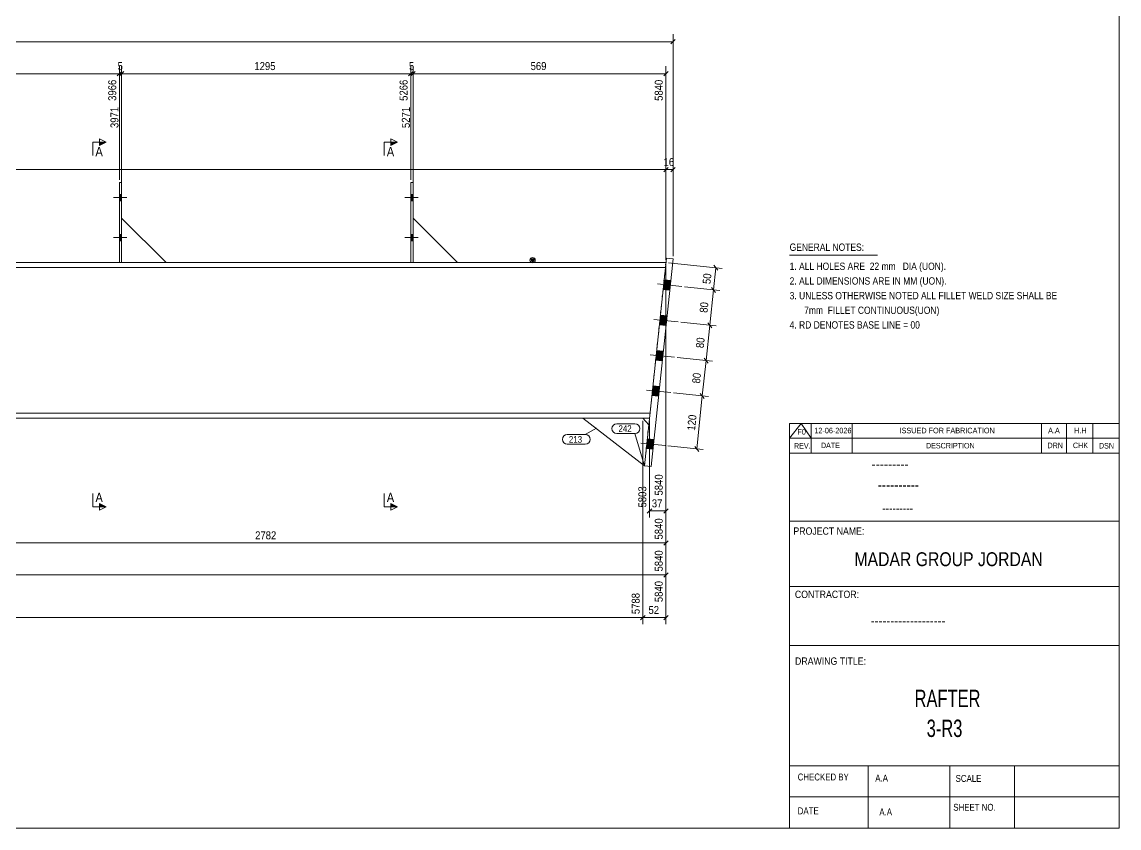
# Model space of a CAD drawing. Header units: millimetres. Extents: x 2 to 825, y 1 to 579.
# Drawn here: x 413.7 to 825, y 5 to 307.3 of the extents above; entities that cross this region are included whole.
import ezdxf

# ---------------------------------------------------------------- set-up
doc = ezdxf.new("R2010")
doc.units = ezdxf.units.MM
doc.linetypes.add('XKITLINE00', pattern=[0])
doc.linetypes.add('XKITLINE01', pattern=[4, 1, -1, 1, -1])
for name, color, linetype, lineweight in [('Bolt', 3, 'Continuous', 0), ('Dimensions', 7, 'Continuous', 0), ('DrawingSheet', 5, 'Continuous', 0), ('OtherObjectType', 7, 'Continuous', 0), ('Part', 2, 'Continuous', 0), ('PartMark', 7, 'Continuous', 0), ('Section', 6, 'Continuous', 0)]:
    doc.layers.add(name, color=color, linetype=linetype, lineweight=lineweight)
doc.styles.add('@ARIAL_UNICODE_MS_BOLD', font='ARIAL.TTF')
doc.styles.add('ARIAL', font='ARIAL.TTF')
doc.styles.add('ARIAL_NARROW', font='ARIALN.TTF')
doc.styles.add('COMIC_SANS_MS_BOLD', font='COMICBD.TTF')
doc.styles.add('SWIS721_EX_BT', font='ARIAL.TTF')
doc.styles.add('SWISSE', font='ARIAL.TTF')

# ---------------------------------------------------------------- blocks, each defined once
blk = doc.blocks.new('*A3')
at = {"layer": 'Bolt'}
for points in [[(559.48, 242.6), (560.32, 242.6), (560.32, 240.27), (559.48, 240.27)], [(559.48, 242.6), (560.32, 242.6), (560.32, 240.27), (559.48, 240.27)], [(559.48, 227.6), (560.32, 227.6), (560.32, 225.27), (559.48, 225.27)], [(559.48, 227.6), (560.32, 227.6), (560.32, 225.27), (559.48, 225.27)]]:
    blk.add_hatch(color=3, dxfattribs=at).paths.add_polyline_path(points, flags=17)
at = {"layer": 'Bolt', "color": 3, "linetype": 'XKITLINE00', "lineweight": 0}
for p, q in [((562.25, 241.43), (557.25, 241.43)), ((562.25, 241.43), (557.25, 241.43)), ((560.32, 242.6), (559.48, 242.6)), ((560.32, 242.6), (559.48, 242.6)), ((560.32, 240.27), (559.48, 240.27)), ((560.32, 240.27), (559.48, 240.27)), ((562.25, 226.43), (557.25, 226.43)), ((562.25, 226.43), (557.25, 226.43)), ((560.32, 227.6), (559.48, 227.6)), ((560.32, 227.6), (559.48, 227.6)), ((560.32, 225.27), (559.48, 225.27)), ((560.32, 225.27), (559.48, 225.27))]:
    blk.add_line(p, q, dxfattribs=at)
blk = doc.blocks.new('*A4')
at = {"layer": 'Bolt'}
for points in [[(450.25, 242.6), (451.08, 242.6), (451.08, 240.27), (450.25, 240.27)], [(450.25, 242.6), (451.08, 242.6), (451.08, 240.27), (450.25, 240.27)], [(450.25, 227.6), (451.08, 227.6), (451.08, 225.27), (450.25, 225.27)], [(450.25, 227.6), (451.08, 227.6), (451.08, 225.27), (450.25, 225.27)]]:
    blk.add_hatch(color=3, dxfattribs=at).paths.add_polyline_path(points, flags=17)
at = {"layer": 'Bolt', "color": 3, "linetype": 'XKITLINE00', "lineweight": 0}
for p, q in [((453.02, 241.43), (448.02, 241.43)), ((453.02, 241.43), (448.02, 241.43)), ((451.08, 242.6), (450.25, 242.6)), ((451.08, 242.6), (450.25, 242.6)), ((451.08, 240.27), (450.25, 240.27)), ((451.08, 240.27), (450.25, 240.27)), ((453.02, 226.43), (448.02, 226.43)), ((453.02, 226.43), (448.02, 226.43)), ((451.08, 227.6), (450.25, 227.6)), ((451.08, 227.6), (450.25, 227.6)), ((451.08, 225.27), (450.25, 225.27)), ((451.08, 225.27), (450.25, 225.27))]:
    blk.add_line(p, q, dxfattribs=at)
blk = doc.blocks.new('*A8')
at = {"layer": 'Bolt'}
for points in [[(656.55, 206.73), (654.06, 206.99), (654.45, 210.63), (656.93, 210.37)], [(656.55, 206.73), (654.06, 206.99), (654.45, 210.63), (656.93, 210.37)], [(655.15, 193.47), (652.66, 193.73), (653.05, 197.37), (655.53, 197.11)], [(655.15, 193.47), (652.66, 193.73), (653.05, 197.37), (655.53, 197.11)], [(653.75, 180.21), (651.26, 180.47), (651.65, 184.12), (654.14, 183.85)], [(653.75, 180.21), (651.26, 180.47), (651.65, 184.12), (654.14, 183.85)], [(652.35, 166.95), (649.87, 167.21), (650.25, 170.86), (652.74, 170.59)], [(652.35, 166.95), (649.87, 167.21), (650.25, 170.86), (652.74, 170.59)], [(650.25, 147.06), (647.77, 147.32), (648.15, 150.97), (650.64, 150.7)], [(650.25, 147.06), (647.77, 147.32), (648.15, 150.97), (650.64, 150.7)]]:
    blk.add_hatch(color=3, dxfattribs=at).paths.add_polyline_path(points, flags=17)
at = {"layer": 'Bolt', "color": 3, "linetype": 'XKITLINE00', "lineweight": 0}
for p, q in [((656.93, 210.37), (654.45, 210.63)), ((656.93, 210.37), (654.45, 210.63)), ((661.13, 208.09), (652.02, 209.05)), ((661.13, 208.09), (652.02, 209.05)), ((656.55, 206.73), (654.06, 206.99)), ((656.55, 206.73), (654.06, 206.99)), ((659.73, 194.83), (650.62, 195.79)), ((659.73, 194.83), (650.62, 195.79)), ((655.15, 193.47), (652.66, 193.73)), ((655.15, 193.47), (652.66, 193.73)), ((655.53, 197.11), (653.05, 197.37)), ((655.53, 197.11), (653.05, 197.37)), ((658.34, 181.57), (649.22, 182.53)), ((658.34, 181.57), (649.22, 182.53)), ((654.14, 183.85), (651.65, 184.12)), ((654.14, 183.85), (651.65, 184.12)), ((653.75, 180.21), (651.26, 180.47)), ((653.75, 180.21), (651.26, 180.47)), ((656.94, 168.31), (647.82, 169.27)), ((656.94, 168.31), (647.82, 169.27)), ((652.74, 170.59), (650.25, 170.86)), ((652.74, 170.59), (650.25, 170.86)), ((652.35, 166.95), (649.87, 167.21)), ((652.35, 166.95), (649.87, 167.21)), ((654.84, 148.42), (645.72, 149.38)), ((654.84, 148.42), (645.72, 149.38)), ((650.64, 150.7), (648.15, 150.97)), ((650.64, 150.7), (648.15, 150.97)), ((650.25, 147.06), (647.77, 147.32)), ((650.25, 147.06), (647.77, 147.32))]:
    blk.add_line(p, q, dxfattribs=at)
blk = doc.blocks.new('*A11')
at = {"layer": 'Part'}
blk.add_hatch(color=2, dxfattribs=at).paths.add_polyline_path([(604.33, 218.5), (605.93, 218.5), (605.13, 217.1)], flags=17)
at = {"layer": 'Part', "color": 2, "linetype": 'XKITLINE00', "lineweight": 0}
for p, q in [((605.13, 217.1), (604.33, 218.5)), ((604.33, 218.5), (605.93, 218.5)), ((605.93, 218.5), (605.13, 217.1)), ((512.75, 217.1), (403.62, 217.1)), ((512.75, 215.27), (403.62, 215.27)), ((655.13, 217.1), (512.85, 217.1)), ((654.94, 215.27), (512.85, 215.27)), ((512.75, 160.6), (403.62, 160.6)), ((649.17, 160.6), (512.85, 160.6)), ((512.75, 158.77), (403.62, 158.77)), ((648.98, 158.77), (512.85, 158.77))]:
    blk.add_line(p, q, dxfattribs=at)
at = {"layer": 'Part', "color": 7, "linetype": 'XKITLINE01', "lineweight": 0}
blk.add_line((655.13, 217.1), (648.98, 158.77), dxfattribs=at)
at = {"layer": 'Part', "color": 2, "linetype": 'XKITLINE00', "lineweight": 0}
blk.add_circle((605.13, 218), 1, dxfattribs=at)
blk = doc.blocks.new('*A14')
at = {"layer": 'Part', "color": 2, "linetype": 'XKITLINE00', "lineweight": 0}
for p, q in [((559.48, 247.1), (560.32, 247.1)), ((559.48, 247.1), (559.48, 217.1)), ((560.32, 247.1), (560.32, 217.1))]:
    blk.add_line(p, q, dxfattribs=at)
at = {"layer": 'Part', "color": 7, "linetype": 'XKITLINE01', "lineweight": 0}
blk.add_line((560.32, 217.1), (559.48, 217.1), dxfattribs=at)
blk = doc.blocks.new('*A15')
at = {"layer": 'Part', "color": 2, "linetype": 'XKITLINE00', "lineweight": 0}
blk.add_line((576.98, 217.1), (560.32, 233.77), dxfattribs=at)
at = {"layer": 'Part', "color": 7, "linetype": 'XKITLINE01', "lineweight": 0}
for p, q in [((560.32, 233.77), (560.32, 217.1)), ((560.32, 217.1), (576.98, 217.1))]:
    blk.add_line(p, q, dxfattribs=at)
blk = doc.blocks.new('*A16')
at = {"layer": 'Part', "color": 2, "linetype": 'XKITLINE00', "lineweight": 0}
for p, q in [((450.25, 247.1), (451.08, 247.1)), ((450.25, 247.1), (450.25, 217.1)), ((451.08, 247.1), (451.08, 217.1))]:
    blk.add_line(p, q, dxfattribs=at)
at = {"layer": 'Part', "color": 7, "linetype": 'XKITLINE01', "lineweight": 0}
blk.add_line((451.08, 217.1), (450.25, 217.1), dxfattribs=at)
blk = doc.blocks.new('*A17')
at = {"layer": 'Part', "color": 2, "linetype": 'XKITLINE00', "lineweight": 0}
blk.add_line((467.75, 217.1), (451.08, 233.77), dxfattribs=at)
at = {"layer": 'Part', "color": 7, "linetype": 'XKITLINE01', "lineweight": 0}
for p, q in [((451.08, 233.77), (451.08, 217.1)), ((451.08, 217.1), (467.75, 217.1))]:
    blk.add_line(p, q, dxfattribs=at)
blk = doc.blocks.new('*A24')
at = {"layer": 'Part', "color": 2, "linetype": 'XKITLINE00', "lineweight": 0}
for p, q in [((655.3, 218.76), (647.09, 140.86)), ((649.57, 140.59), (657.79, 218.49)), ((657.79, 218.49), (655.3, 218.76)), ((647.09, 140.86), (649.57, 140.59))]:
    blk.add_line(p, q, dxfattribs=at)
blk = doc.blocks.new('*A27')
at = {"layer": 'Part', "color": 2, "linetype": 'XKITLINE00', "lineweight": 0}
for p, q in [((623.98, 158.77), (647.09, 140.86)), ((646.48, 158.77), (648.71, 156.28))]:
    blk.add_line(p, q, dxfattribs=at)
at = {"layer": 'Part', "color": 7, "linetype": 'XKITLINE01', "lineweight": 0}
for p, q in [((646.48, 158.77), (623.98, 158.77)), ((648.71, 156.28), (647.09, 140.86))]:
    blk.add_line(p, q, dxfattribs=at)
blk = doc.blocks.new('*A58')
at = {"layer": 'DrawingSheet', "color": 5, "linetype": 'XKITLINE00', "lineweight": 0}
for p, q in [((825, 5), (825, 579)), ((5, 5), (825, 5))]:
    blk.add_line(p, q, dxfattribs=at)
blk = doc.blocks.new('*A60')
at = {"layer": 'OtherObjectType', "color": 7, "linetype": 'XKITLINE00', "lineweight": 0}
blk.add_line((701.5, 219.82), (734.5, 219.82), dxfattribs=at)
at = {"layer": 'OtherObjectType', "color": 7, "style": 'ARIAL_NARROW', "width": 1.008832}
for s, p in [('GENERAL NOTES:', (701.5, 221.47)), ('1. ALL HOLES ARE  22 mm   DIA (UON).', (701.5, 214.32)), ('2. ALL DIMENSIONS ARE IN MM (UON).', (701.5, 208.82)), ('3. UNLESS OTHERWISE NOTED ALL FILLET WELD SIZE SHALL BE', (701.5, 203.32)), ('7mm  FILLET CONTINUOUS(UON)', (706.95, 197.82)), ('4. RD DENOTES BASE LINE = 00', (701.5, 192.32))]:
    blk.add_text(s, height=2.75, dxfattribs=at).set_placement(p)
blk = doc.blocks.new('*A61')
at = {"layer": 'OtherObjectType', "color": 7, "linetype": 'XKITLINE00', "lineweight": 0}
for p, q in [((701.5, 156.76), (825, 156.76)), ((701.5, 151.21), (705.82, 156.76)), ((701.5, 151.21), (701.5, 156.76)), ((705.82, 156.76), (709.53, 151.21)), ((709.53, 151.21), (709.53, 156.76)), ((724.97, 151.21), (724.97, 156.76)), ((795.98, 151.21), (795.98, 156.76)), ((805.24, 151.21), (805.24, 156.76)), ((815.12, 151.21), (815.12, 156.76)), ((825, 151.21), (825, 156.76)), ((701.5, 151.21), (825, 151.21)), ((701.5, 145.65), (701.5, 151.21)), ((705.21, 151.21), (825, 151.21)), ((709.53, 145.65), (709.53, 151.21)), ((724.97, 145.65), (724.97, 151.21)), ((795.98, 145.65), (795.98, 151.21)), ((805.24, 145.65), (805.24, 151.21)), ((815.12, 145.65), (815.12, 151.21)), ((825, 145.65), (825, 151.21))]:
    blk.add_line(p, q, dxfattribs=at)
at = {"layer": 'OtherObjectType', "color": 7, "style": 'ARIAL_NARROW'}
for s, height, width, p in [('F0', 2.058, 1.008832, (704.4, 152.59)), ('12-06-2026', 2.058, 1.008832, (710.76, 153.06)), ('ISSUED FOR FABRICATION', 2.0583, 1.008832, (742.71, 153.06)), ('A.A', 2.058, 1.008832, (798.4, 153.06)), ('H.H', 2.058, 1.008832, (808.13, 153.06)), ('REV.', 2.058, 0.907949, (703.13, 147.31)), ('DATE', 2.058, 0.907949, (713.23, 147.5)), ('DESCRIPTION', 2.0583, 0.907949, (752.61, 147.39)), ('DRN', 2.058, 0.907949, (798.17, 147.47)), ('CHK', 2.058, 0.907949, (807.72, 147.5)), ('DSN', 2.058, 0.907949, (817.47, 147.35))]:
    blk.add_text(s, height=height, dxfattribs=dict(at, width=width)).set_placement(p)
blk = doc.blocks.new('*A63')
at = {"layer": 'OtherObjectType', "color": 2, "linetype": 'XKITLINE00', "lineweight": 0}
for p, q in [((701.5, 145.65), (825, 145.65)), ((701.5, 5), (701.5, 145.64)), ((824.98, 145.64), (825, 5)), ((825, 120.14), (701.5, 120.14)), ((701.5, 95.63), (825, 95.63)), ((825, 73.49), (701.5, 73.49)), ((825, 28.4), (701.5, 28.4)), ((730.94, 28.4), (730.94, 5)), ((761.62, 5), (761.62, 28.4)), ((785.75, 5), (785.75, 28.4)), ((825, 16.7), (701.5, 16.7)), ((825, 5), (701.5, 5))]:
    blk.add_line(p, q, dxfattribs=at)
at = {"layer": 'OtherObjectType', "color": 4, "style": '@ARIAL_UNICODE_MS_BOLD', "width": 0.85}
blk.add_text('---------', height=3.9, dxfattribs=at).set_placement((732.23, 139.59))
at = {"layer": 'OtherObjectType', "color": 7, "style": 'ARIAL', "width": 0.85}
for s, height, p in [('----------', 3.9, (734.56, 131.77)), ('---------', 3.25, (736.21, 123.31))]:
    blk.add_text(s, height=height, dxfattribs=at).set_placement(p)
at = {"layer": 'OtherObjectType', "color": 3, "width": 0.85}
for s, style, p in [('PROJECT NAME:', 'SWIS721_EX_BT', (702.92, 115.01)), ('CONTRACTOR:', 'SWISSE', (703.47, 91.27)), ('DRAWING TITLE:', 'SWIS721_EX_BT', (703.53, 66.24))]:
    blk.add_text(s, height=2.7618, dxfattribs=dict(at, style=style)).set_placement(p)
at = {"layer": 'OtherObjectType', "color": 7, "width": 0.85}
for s, height, p in [('MADAR GROUP JORDAN', 5.2, (725.79, 103.23)), ('CHECKED BY', 2.592, (704.53, 22.86)), ('A.A', 2.592, (733.61, 22.45)), ('SCALE', 2.592, (763.74, 22.33)), ('DATE', 2.592, (704.54, 10.16)), ('A.A', 2.592, (735.14, 9.76)), ('SHEET NO.', 2.592, (762.87, 11.49))]:
    blk.add_text(s, height=height, dxfattribs=at).set_placement(p)
at = {"layer": 'OtherObjectType', "color": 1}
for s, height, style, width, p in [('-------------------', 3.9, 'COMIC_SANS_MS_BOLD', 0.85, (731.87, 80.86)), ('RAFTER', 6.5, 'ARIAL', 0.68, (748.34, 50.37)), ('3-R3', 6.5, 'ARIAL', 0.68, (752.88, 39.17))]:
    blk.add_text(s, height=height, dxfattribs=dict(at, style=style, width=width)).set_placement(p)
blk = doc.blocks.new('*A66')
at = {"layer": 'Dimensions', "color": 7, "linetype": 'XKITLINE00', "lineweight": 0}
for p, q in [((660.73, 194.72), (673.94, 193.33)), ((670.15, 180.32), (671.55, 193.58)), ((670.8, 194.51), (672.31, 192.65)), ((659.33, 181.46), (672.54, 180.07)), ((669.4, 181.25), (670.91, 179.39))]:
    blk.add_line(p, q, dxfattribs=at)
at = {"layer": 'Dimensions', "color": 3}
for p in [(671.55, 193.58), (670.15, 180.32)]:
    blk.add_point(p, dxfattribs=at)
at = {"layer": 'Dimensions', "color": 3, "style": 'ARIAL', "width": 0.85}
blk.add_text('80', height=3, rotation=83.9784, dxfattribs=at).set_placement((669.28, 184.88))
blk = doc.blocks.new('*A67')
at = {"layer": 'Dimensions', "color": 7, "linetype": 'XKITLINE00', "lineweight": 0}
for p, q in [((662.13, 207.98), (675.34, 206.59)), ((671.55, 193.58), (672.95, 206.84)), ((672.2, 207.77), (673.71, 205.91)), ((660.73, 194.72), (673.94, 193.33)), ((670.8, 194.51), (672.31, 192.65))]:
    blk.add_line(p, q, dxfattribs=at)
at = {"layer": 'Dimensions', "color": 3}
for p in [(672.95, 206.84), (671.55, 193.58)]:
    blk.add_point(p, dxfattribs=at)
at = {"layer": 'Dimensions', "color": 3, "style": 'ARIAL', "width": 0.85}
blk.add_text('80', height=3, rotation=83.9784, dxfattribs=at).set_placement((670.68, 198.14))
blk = doc.blocks.new('*A68')
at = {"layer": 'Dimensions', "color": 7, "linetype": 'XKITLINE00', "lineweight": 0}
for p, q in [((656.12, 216.99), (676.21, 214.87)), ((672.95, 206.84), (673.83, 215.13)), ((673.07, 216.06), (674.58, 214.19)), ((662.13, 207.98), (675.34, 206.59)), ((672.2, 207.77), (673.71, 205.91))]:
    blk.add_line(p, q, dxfattribs=at)
at = {"layer": 'Dimensions', "color": 3}
for p in [(673.83, 215.13), (672.95, 206.84)]:
    blk.add_point(p, dxfattribs=at)
at = {"layer": 'Dimensions', "color": 3, "style": 'ARIAL', "width": 0.85}
blk.add_text('50', height=3, rotation=83.9784, dxfattribs=at).set_placement((671.81, 208.91))
blk = doc.blocks.new('*A75')
at = {"layer": 'Dimensions', "color": 7, "linetype": 'XKITLINE00', "lineweight": 0}
for p, q in [((655.13, 216.1), (655.13, 121.53)), ((648.98, 157.77), (648.98, 121.53)), ((649.82, 124.78), (648.13, 123.08)), ((648.98, 123.93), (655.13, 123.93)), ((655.98, 124.78), (654.28, 123.08))]:
    blk.add_line(p, q, dxfattribs=at)
at = {"layer": 'Dimensions', "color": 3}
for p in [(648.98, 123.93), (655.13, 123.93)]:
    blk.add_point(p, dxfattribs=at)
at = {"layer": 'Dimensions', "color": 3, "style": 'ARIAL', "width": 0.85}
for s, p in [('5840', (653.93, 129.73)), ('5803', (647.78, 125.23))]:
    blk.add_text(s, height=3, rotation=90.0002, dxfattribs=at).set_placement(p)
blk.add_text('37', height=3, dxfattribs=at).set_placement((649.83, 125.28))
blk = doc.blocks.new('*A77')
at = {"layer": 'PartMark', "color": 7, "linetype": 'XKITLINE00', "lineweight": 0}
for p, q in [((636.73, 156.66), (643.49, 156.66)), ((636.73, 152.96), (643.49, 152.96)), ((647.09, 140.86), (643.49, 152.96))]:
    blk.add_line(p, q, dxfattribs=at)
for centre, start, end in [((636.73, 154.81), 90, 270), ((643.49, 154.81), 270, 90)]:
    blk.add_arc(centre, 1.85, start, end, dxfattribs=at)
at = {"layer": 'PartMark', "color": 3, "style": 'ARIAL', "width": 0.85}
blk.add_text('242', height=2.5, dxfattribs=at).set_placement((637.33, 153.56))
blk = doc.blocks.new('*A78')
at = {"layer": 'PartMark', "color": 7, "linetype": 'XKITLINE00', "lineweight": 0}
for p, q in [((618.14, 152.62), (624.9, 152.62)), ((629.15, 155.01), (624.9, 152.62)), ((618.14, 148.92), (624.9, 148.92))]:
    blk.add_line(p, q, dxfattribs=at)
for centre, start, end in [((618.14, 150.77), 90, 270), ((624.9, 150.77), 270, 90)]:
    blk.add_arc(centre, 1.85, start, end, dxfattribs=at)
at = {"layer": 'PartMark', "color": 3, "style": 'ARIAL', "width": 0.85}
blk.add_text('213', height=2.5, dxfattribs=at).set_placement((618.74, 149.52))
blk = doc.blocks.new('*A84')
at = {"layer": 'Section'}
for points in [[(551.98, 262.21), (554.48, 262.21), (551.98, 260.96)], [(551.98, 126.73), (554.48, 125.48), (551.98, 125.48)]]:
    blk.add_hatch(color=3, dxfattribs=at).paths.add_polyline_path(points, flags=17)
at = {"layer": 'Section', "color": 3, "linetype": 'XKITLINE00', "lineweight": 0}
for p, q in [((551.98, 260.96), (551.98, 263.46)), ((551.98, 263.46), (554.48, 262.21)), ((554.48, 262.21), (551.98, 260.96)), ((554.48, 125.48), (551.98, 126.73)), ((551.98, 126.73), (551.98, 124.23)), ((554.48, 125.48), (551.98, 124.23))]:
    blk.add_line(p, q, dxfattribs=at)
at = {"layer": 'Section', "color": 1, "linetype": 'XKITLINE00', "lineweight": 0}
for p, q in [((549.48, 262.21), (549.48, 257.21)), ((549.48, 262.21), (554.48, 262.21)), ((549.48, 125.48), (549.48, 130.48)), ((549.48, 125.48), (554.48, 125.48))]:
    blk.add_line(p, q, dxfattribs=at)
at = {"layer": 'Section', "color": 7, "style": 'ARIAL', "width": 0.85}
for p in [(550.48, 256.96), (550.48, 127.23)]:
    blk.add_text('A', height=3.5, dxfattribs=at).set_placement(p)
blk = doc.blocks.new('*A86')
at = {"layer": 'Section'}
for points in [[(442.75, 262.21), (445.25, 262.21), (442.75, 260.96)], [(442.75, 126.73), (445.25, 125.48), (442.75, 125.48)]]:
    blk.add_hatch(color=3, dxfattribs=at).paths.add_polyline_path(points, flags=17)
at = {"layer": 'Section', "color": 3, "linetype": 'XKITLINE00', "lineweight": 0}
for p, q in [((442.75, 260.96), (442.75, 263.46)), ((442.75, 263.46), (445.25, 262.21)), ((445.25, 262.21), (442.75, 260.96)), ((445.25, 125.48), (442.75, 126.73)), ((442.75, 126.73), (442.75, 124.23)), ((445.25, 125.48), (442.75, 124.23))]:
    blk.add_line(p, q, dxfattribs=at)
at = {"layer": 'Section', "color": 1, "linetype": 'XKITLINE00', "lineweight": 0}
for p, q in [((440.25, 262.21), (440.25, 257.21)), ((440.25, 262.21), (445.25, 262.21)), ((440.25, 125.48), (440.25, 130.48)), ((440.25, 125.48), (445.25, 125.48))]:
    blk.add_line(p, q, dxfattribs=at)
at = {"layer": 'Section', "color": 7, "style": 'ARIAL', "width": 0.85}
for p in [(441.25, 256.96), (441.25, 127.23)]:
    blk.add_text('A', height=3.5, dxfattribs=at).set_placement(p)
blk = doc.blocks.new('*A89')
at = {"layer": 'Dimensions', "color": 7, "linetype": 'XKITLINE00', "lineweight": 0}
for p, q in [((658.64, 300.78), (656.94, 299.08)), ((657.79, 219.49), (657.79, 302.78)), ((56.45, 299.93), (657.79, 299.93))]:
    blk.add_line(p, q, dxfattribs=at)
at = {"layer": 'Dimensions', "color": 3}
blk.add_point((657.79, 299.93), dxfattribs=at)
blk = doc.blocks.new('*A90')
at = {"layer": 'Dimensions', "color": 7, "linetype": 'XKITLINE00', "lineweight": 0}
for p, q in [((56.45, 251.93), (655.13, 251.93)), ((655.98, 252.78), (654.28, 251.08)), ((655.13, 218.1), (655.13, 254.78))]:
    blk.add_line(p, q, dxfattribs=at)
at = {"layer": 'Dimensions', "color": 3}
blk.add_point((655.13, 251.93), dxfattribs=at)
blk = doc.blocks.new('*A91')
at = {"layer": 'Dimensions', "color": 7, "linetype": 'XKITLINE00', "lineweight": 0}
for p, q in [((655.98, 252.78), (654.28, 251.08)), ((655.13, 218.1), (655.13, 254.78)), ((655.13, 251.93), (657.79, 251.93)), ((658.64, 252.78), (656.94, 251.08)), ((657.79, 219.49), (657.79, 254.78))]:
    blk.add_line(p, q, dxfattribs=at)
at = {"layer": 'Dimensions', "color": 3}
for p in [(655.13, 251.93), (657.79, 251.93)]:
    blk.add_point(p, dxfattribs=at)
at = {"layer": 'Dimensions', "color": 3, "style": 'ARIAL', "width": 0.85}
blk.add_text('16', height=3, dxfattribs=at).set_placement((654.23, 253.28))
blk = doc.blocks.new('*A92')
at = {"layer": 'Dimensions', "color": 7, "linetype": 'XKITLINE00', "lineweight": 0}
for p, q in [((646.48, 157.77), (646.48, 81.53)), ((56.45, 83.93), (646.48, 83.93)), ((647.32, 84.78), (645.63, 83.08))]:
    blk.add_line(p, q, dxfattribs=at)
at = {"layer": 'Dimensions', "color": 3}
blk.add_point((646.48, 83.93), dxfattribs=at)
at = {"layer": 'Dimensions', "color": 3, "style": 'ARIAL', "width": 0.85}
blk.add_text('5788', height=3, rotation=90.0002, dxfattribs=at).set_placement((645.28, 85.23))
blk = doc.blocks.new('*A93')
at = {"layer": 'Dimensions', "color": 7, "linetype": 'XKITLINE00', "lineweight": 0}
for p, q in [((655.13, 216.1), (655.13, 81.53)), ((646.48, 157.77), (646.48, 81.53)), ((647.32, 84.78), (645.63, 83.08)), ((646.48, 83.93), (655.13, 83.93)), ((655.98, 84.78), (654.28, 83.08))]:
    blk.add_line(p, q, dxfattribs=at)
at = {"layer": 'Dimensions', "color": 3}
for p in [(646.48, 83.93), (655.13, 83.93)]:
    blk.add_point(p, dxfattribs=at)
at = {"layer": 'Dimensions', "color": 3, "style": 'ARIAL', "width": 0.85}
blk.add_text('5840', height=3, rotation=90.0002, dxfattribs=at).set_placement((653.93, 89.73))
blk.add_text('52', height=3, dxfattribs=at).set_placement((648.58, 85.28))
blk = doc.blocks.new('*A96')
at = {"layer": 'Dimensions', "color": 7, "linetype": 'XKITLINE00', "lineweight": 0}
for p, q in [((655.13, 216.1), (655.13, 97.53)), ((81.45, 99.93), (655.13, 99.93)), ((655.98, 100.78), (654.28, 99.08))]:
    blk.add_line(p, q, dxfattribs=at)
at = {"layer": 'Dimensions', "color": 3}
blk.add_point((655.13, 99.93), dxfattribs=at)
at = {"layer": 'Dimensions', "color": 3, "style": 'ARIAL', "width": 0.85}
blk.add_text('5840', height=3, rotation=90.0002, dxfattribs=at).set_placement((653.93, 101.23))
blk = doc.blocks.new('*A100')
at = {"layer": 'Dimensions', "color": 7, "linetype": 'XKITLINE00', "lineweight": 0}
for p, q in [((655.13, 216.1), (655.13, 109.53)), ((356.02, 152.93), (356.02, 109.53)), ((356.87, 112.78), (355.17, 111.08)), ((356.02, 111.93), (655.13, 111.93)), ((655.98, 112.78), (654.28, 111.08))]:
    blk.add_line(p, q, dxfattribs=at)
at = {"layer": 'Dimensions', "color": 3}
for p in [(356.02, 111.93), (655.13, 111.93)]:
    blk.add_point(p, dxfattribs=at)
at = {"layer": 'Dimensions', "color": 3, "style": 'ARIAL', "width": 0.85}
blk.add_text('5840', height=3, rotation=90.0002, dxfattribs=at).set_placement((653.93, 113.23))
blk.add_text('2782', height=3, dxfattribs=at).set_placement((501.12, 113.28))
blk = doc.blocks.new('*A107')
at = {"layer": 'Dimensions', "color": 7, "linetype": 'XKITLINE00', "lineweight": 0}
for p, q in [((292.43, 288.78), (290.73, 287.08)), ((291.58, 234.77), (291.58, 290.78)), ((291.58, 287.93), (450.25, 287.93)), ((451.1, 288.78), (449.4, 287.08)), ((450.25, 248.1), (450.25, 290.78))]:
    blk.add_line(p, q, dxfattribs=at)
at = {"layer": 'Dimensions', "color": 3}
for p in [(291.58, 287.93), (450.25, 287.93)]:
    blk.add_point(p, dxfattribs=at)
at = {"layer": 'Dimensions', "color": 3, "style": 'ARIAL', "width": 0.85}
blk.add_text('1295', height=3, dxfattribs=at).set_placement((366.47, 289.28))
blk.add_text('3966', height=3, rotation=90.0002, dxfattribs=at).set_placement((449.05, 277.73))
blk = doc.blocks.new('*A108')
at = {"layer": 'Dimensions', "color": 7, "linetype": 'XKITLINE00', "lineweight": 0}
for p, q in [((451.1, 288.78), (449.4, 287.08)), ((451.93, 288.78), (450.24, 287.08)), ((450.25, 248.1), (450.25, 290.78)), ((450.25, 287.93), (451.08, 287.93)), ((451.08, 234.77), (451.08, 290.78))]:
    blk.add_line(p, q, dxfattribs=at)
at = {"layer": 'Dimensions', "color": 3}
for p in [(450.25, 287.93), (451.08, 287.93)]:
    blk.add_point(p, dxfattribs=at)
at = {"layer": 'Dimensions', "color": 3, "style": 'ARIAL', "width": 0.85}
blk.add_text('5', height=3, dxfattribs=at).set_placement((449.56, 289.28))
blk.add_text('3971', height=3, rotation=90.0002, dxfattribs=at).set_placement((449.88, 267.53))
blk = doc.blocks.new('*A109')
at = {"layer": 'Dimensions', "color": 7, "linetype": 'XKITLINE00', "lineweight": 0}
for p, q in [((451.93, 288.78), (450.24, 287.08)), ((451.08, 234.77), (451.08, 290.78)), ((451.08, 287.93), (559.48, 287.93)), ((560.33, 288.78), (558.64, 287.08)), ((559.48, 248.1), (559.48, 290.78))]:
    blk.add_line(p, q, dxfattribs=at)
at = {"layer": 'Dimensions', "color": 3}
for p in [(451.08, 287.93), (559.48, 287.93)]:
    blk.add_point(p, dxfattribs=at)
at = {"layer": 'Dimensions', "color": 3, "style": 'ARIAL', "width": 0.85}
blk.add_text('1295', height=3, dxfattribs=at).set_placement((500.83, 289.28))
blk.add_text('5266', height=3, rotation=90.0002, dxfattribs=at).set_placement((558.28, 277.73))
blk = doc.blocks.new('*A110')
at = {"layer": 'Dimensions', "color": 7, "linetype": 'XKITLINE00', "lineweight": 0}
for p, q in [((560.33, 288.78), (558.64, 287.08)), ((561.17, 288.78), (559.47, 287.08)), ((559.48, 248.1), (559.48, 290.78)), ((559.48, 287.93), (560.32, 287.93)), ((560.32, 234.77), (560.32, 290.78))]:
    blk.add_line(p, q, dxfattribs=at)
at = {"layer": 'Dimensions', "color": 3}
for p in [(559.48, 287.93), (560.32, 287.93)]:
    blk.add_point(p, dxfattribs=at)
at = {"layer": 'Dimensions', "color": 3, "style": 'ARIAL', "width": 0.85}
blk.add_text('5', height=3, dxfattribs=at).set_placement((558.79, 289.28))
blk.add_text('5271', height=3, rotation=90.0002, dxfattribs=at).set_placement((559.12, 267.53))
blk = doc.blocks.new('*A111')
at = {"layer": 'Dimensions', "color": 7, "linetype": 'XKITLINE00', "lineweight": 0}
for p, q in [((561.17, 288.78), (559.47, 287.08)), ((560.32, 234.77), (560.32, 290.78)), ((560.32, 287.93), (655.13, 287.93)), ((655.98, 288.78), (654.28, 287.08)), ((655.13, 218.1), (655.13, 290.78))]:
    blk.add_line(p, q, dxfattribs=at)
at = {"layer": 'Dimensions', "color": 3}
for p in [(560.32, 287.93), (655.13, 287.93)]:
    blk.add_point(p, dxfattribs=at)
at = {"layer": 'Dimensions', "color": 3, "style": 'ARIAL', "width": 0.85}
blk.add_text('569', height=3, dxfattribs=at).set_placement((604.39, 289.28))
blk.add_text('5840', height=3, rotation=90.0002, dxfattribs=at).set_placement((653.93, 277.73))
blk = doc.blocks.new('*A112')
at = {"layer": 'Dimensions', "color": 7, "linetype": 'XKITLINE00', "lineweight": 0}
for p, q in [((657.93, 168.2), (671.14, 166.81)), ((666.66, 147.17), (668.76, 167.06)), ((668, 167.99), (669.51, 166.13)), ((655.83, 148.31), (669.04, 146.92)), ((665.9, 148.1), (667.41, 146.24))]:
    blk.add_line(p, q, dxfattribs=at)
at = {"layer": 'Dimensions', "color": 3}
for p in [(668.76, 167.06), (666.66, 147.17)]:
    blk.add_point(p, dxfattribs=at)
at = {"layer": 'Dimensions', "color": 3, "style": 'ARIAL', "width": 0.85}
blk.add_text('120', height=3, rotation=83.9784, dxfattribs=at).set_placement((666.01, 153.94))
blk = doc.blocks.new('*A113')
at = {"layer": 'Dimensions', "color": 7, "linetype": 'XKITLINE00', "lineweight": 0}
for p, q in [((659.33, 181.46), (672.54, 180.07)), ((669.4, 181.25), (670.91, 179.39)), ((668.76, 167.06), (670.15, 180.32)), ((657.93, 168.2), (671.14, 166.81)), ((668, 167.99), (669.51, 166.13))]:
    blk.add_line(p, q, dxfattribs=at)
at = {"layer": 'Dimensions', "color": 3}
for p in [(670.15, 180.32), (668.76, 167.06)]:
    blk.add_point(p, dxfattribs=at)
at = {"layer": 'Dimensions', "color": 3, "style": 'ARIAL', "width": 0.85}
blk.add_text('80', height=3, rotation=83.9784, dxfattribs=at).set_placement((667.88, 171.62))

msp = doc.modelspace()

# ---------------------------------------------------------------- block references
at = {"lineweight": 0}
for name in ['*A58', '*A89', '*A107', '*A108', '*A109', '*A110', '*A111', '*A86', '*A84', '*A90', '*A91', '*A16', '*A14', '*A4', '*A3', '*A17', '*A15', '*A60', '*A24', '*A96', '*A100', '*A75', '*A93', '*A68', '*A8', '*A67', '*A66', '*A113', '*A112', '*A92', '*A27', '*A77', '*A61', '*A78', '*A63']:
    msp.add_blockref(name, (0, 0), dxfattribs=at)
at = {"layer": 'Part', "lineweight": 0}
msp.add_blockref('*A11', (0, 0), dxfattribs=at)

doc.saveas('drawing.dxf')
